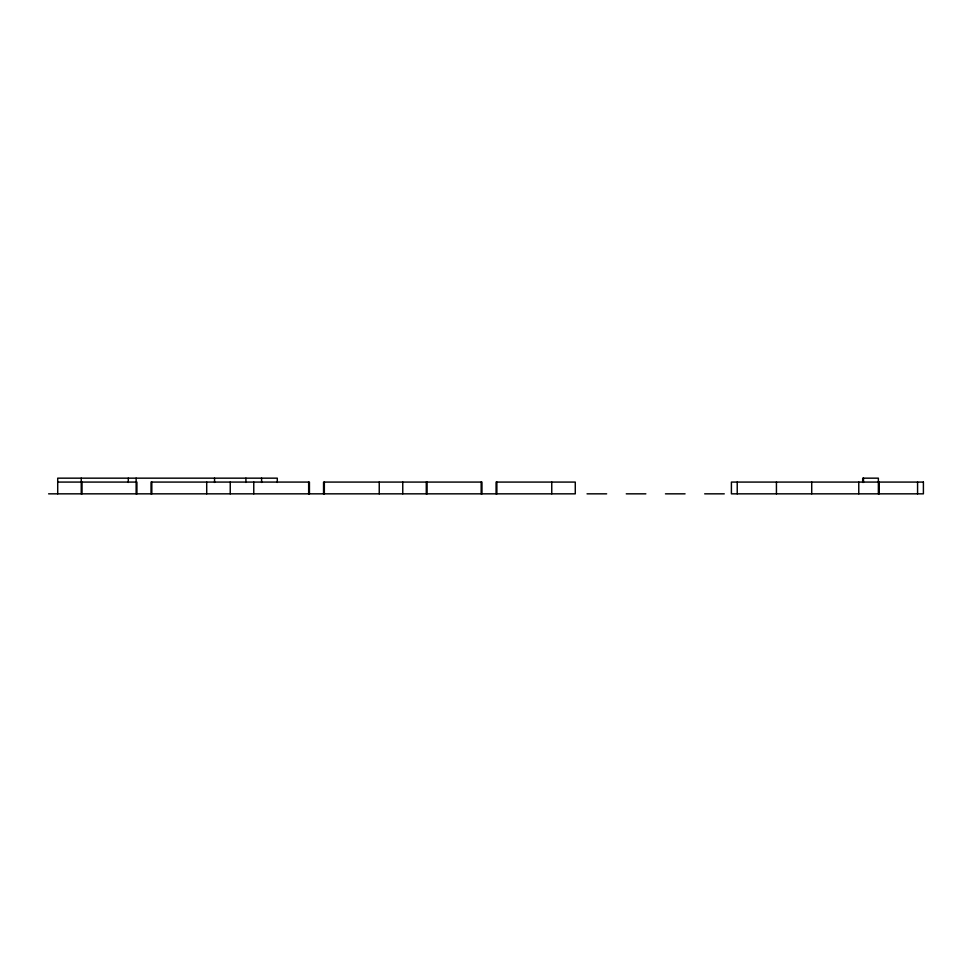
<?xml version="1.0" encoding="UTF-8"?>
<svg xmlns="http://www.w3.org/2000/svg" width="972" height="972" viewBox="0 0 972 972"><rect width="100%" height="100%" fill="white"/><g stroke="black" fill="none" stroke-linecap="round" stroke-linejoin="round"><path stroke-width="1.46" d="M57.713 482.076L136.918 482.076L136.918 493.837M48.6 493.837L575.278 493.837L575.278 482.076L496.085 482.076L496.085 493.837M587.039 493.837L606.65 493.837M626.26 493.837L645.858 493.837M665.468 493.837L685.066 493.837M704.676 493.837L724.274 493.837M917.58 482.076L917.58 493.837M879.162 482.076L879.162 493.837M878.372 493.837L878.372 478.163L862.686 478.163L862.686 482.44M863.476 478.163L863.476 482.44M858.774 482.076L858.774 493.837M811.717 482.076L811.717 493.837M776.434 482.076L776.434 493.837M737.226 482.076L737.226 493.837M551.756 482.076L551.756 493.837M496.862 482.076L496.862 493.837M481.966 493.837L481.966 482.076L323.555 482.076L323.555 493.837M481.176 482.076L481.176 493.837M427.073 482.076L427.073 493.837M426.283 482.076L426.283 493.837M402.76 482.076L402.76 493.837M379.238 482.076L379.238 493.837M324.344 482.076L324.344 493.837M309.436 493.837L309.436 482.076L151.037 482.076L151.037 493.837M308.659 482.076L308.659 493.837M277.287 482.44L277.287 478.163L57.713 478.163L57.713 493.837M261.602 478.163L261.602 482.44M253.765 482.076L253.765 493.837M245.916 478.163L245.916 482.44M230.243 482.076L230.243 493.837M214.557 478.163L214.557 482.44M206.708 482.076L206.708 493.837M151.814 482.076L151.814 493.837M136.141 478.163L136.141 493.837M128.292 478.163L128.292 482.44M82.025 482.076L82.025 493.837M81.247 478.163L81.247 493.837M923.4 482.076L731.406 482.076L731.406 493.837L923.4 493.837L923.4 482.076"/></g></svg>
